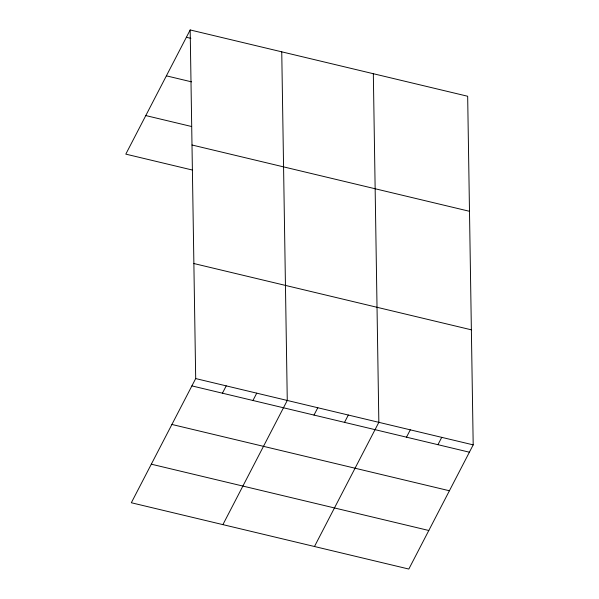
<?xml version="1.0" encoding="UTF-8"?>
<svg xmlns="http://www.w3.org/2000/svg" width="599" height="599" viewBox="0 0 599 599"><rect width="100%" height="100%" fill="white"/><g stroke="black" fill="none" stroke-linecap="round" stroke-linejoin="round"><path stroke-width="0.9" d="M190.175 29.95L195.693 378.575L131.331 502.748L408.825 569.05L473.195 444.87L467.669 96.252L190.175 29.95L125.805 154.13L192.242 170.004M222.424 393.191L226.22 385.868M252.943 400.484L256.746 393.161M222.903 524.627L287.273 400.454L281.747 51.828M313.996 415.07L317.792 407.747M344.522 422.362L348.319 415.04M314.475 546.505L378.845 422.332L373.327 73.707M406.496 437.173L410.293 429.842M437.944 444.683L441.74 437.36M186.379 37.28L190.864 38.351M166.387 75.841L191.53 81.846M145.797 115.57L191.583 126.509M191.994 144.995L469.496 211.297M193.874 263.53L471.368 329.824M195.693 378.575L473.195 444.87M191.897 385.898L469.391 452.2M171.906 424.459L449.407 490.761M151.315 464.188L428.809 530.489"/></g></svg>
